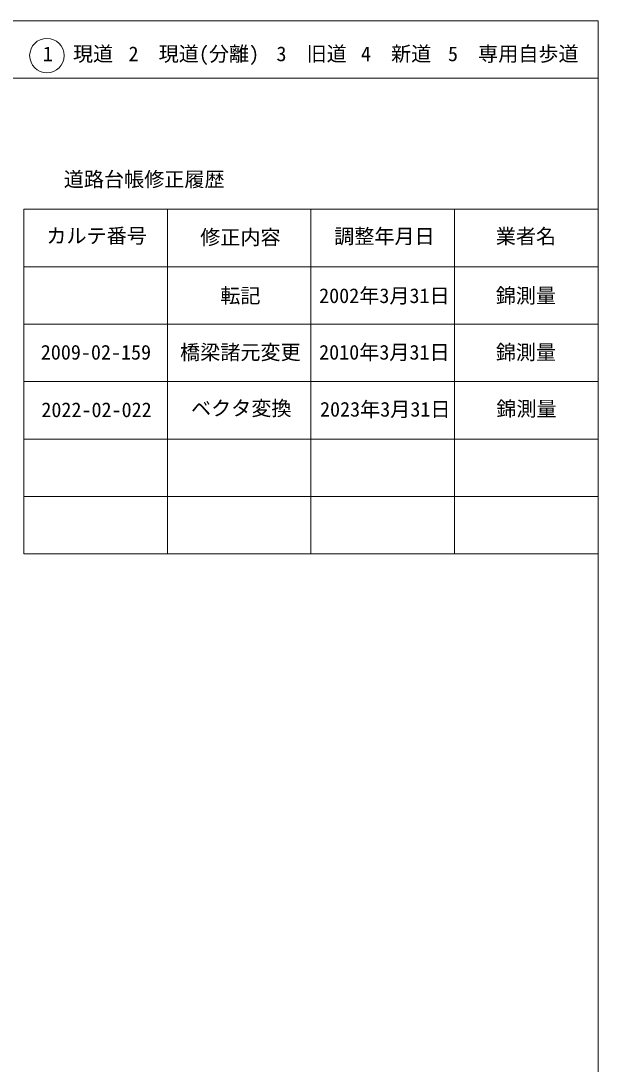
# Model space of a CAD drawing. Units: millimetres, scale not verified. Extents: x -73414 to 566586, y -116917 to 243083.
# Drawn here: x 466086 to 566586, y 61440 to 243083 of the extents above; entities that cross this region are included whole.
import ezdxf
from ezdxf.enums import TextEntityAlignment as Align

# ---------------------------------------------------------------- set-up
doc = ezdxf.new("R2010")
doc.units = ezdxf.units.MM
doc.header["$LTSCALE"] = 1000
for name, color, linetype, lineweight in [('M-TTL', 2, 'Continuous', 13), ('M-TTL-FRAM', 2, 'Continuous', 13), ('M-TTL-LINE', 7, 'Continuous', 13), ('M-TTL-TXT', 7, 'Continuous', 13)]:
    doc.layers.add(name, color=color, linetype=linetype, lineweight=lineweight)
doc.styles.add('ＭＳ ゴシック', font='')
doc.styles.get('ＭＳ ゴシック').set_extended_font_data('MS Gothic')

msp = doc.modelspace()

# ---------------------------------------------------------------- linework, layer by layer
at = {"layer": 'M-TTL'}
for p, q in [((566586, 243083), (-73414, 243083)), ((566586, -116917), (566586, 243083))]:
    msp.add_line(p, q, dxfattribs=at)
at = {"layer": 'M-TTL-FRAM'}
for p, q in [((466586, 210280), (466586, 150280)), ((466586, 210280), (566586, 210280)), ((466586, 150280), (566586, 150280))]:
    msp.add_line(p, q, dxfattribs=at)
at = {"layer": 'M-TTL-LINE'}
for p, q in [((-73414, 233083), (566586, 233083)), ((491586, 210280), (491586, 150280)), ((516586, 210280), (516586, 150280)), ((541586, 210280), (541586, 150280)), ((466586, 200280), (566586, 200280)), ((466586, 190280), (566586, 190280)), ((466586, 180280), (566586, 180280)), ((466586, 170280), (566586, 170280)), ((466586, 160280), (566586, 160280))]:
    msp.add_line(p, q, dxfattribs=at)
at = {"layer": 'M-TTL-TXT'}
msp.add_circle((470617, 237041), 3000, dxfattribs=at)

# ---------------------------------------------------------------- texts
at = {"layer": 'M-TTL-TXT', "style": 'ＭＳ ゴシック'}
for s, p in [('1\u3000現道', (469909, 235291)), ('2\u3000現道(分離)', (484830, 235291)), ('3\u3000旧道', (510582, 235291)), ('4\u3000新道', (525285, 235291)), ('5\u3000専用自歩道', (540440, 235291)), ('道路台帳修正履歴', (473555, 213446)), ('カルテ番号', (470519, 203610)), ('調整年月日', (520636, 203530)), ('業者名', (548763, 203530)), ('修正内容', (497302, 203356)), ('転記', (500802, 193182)), ('2002年3月31日', (518011, 193182)), ('錦測量', (548763, 193182)), ('2009-02-159', (469556, 183332)), ('橋梁諸元変更', (493802, 183332)), ('2010年3月31日', (518011, 183332)), ('錦測量', (548763, 183332)), ('2022-02-022', (469655, 173317)), ('ベクタ変換', (495700, 173586)), ('2023年3月31日', (518165, 173407)), ('錦測量', (548864, 173496))]:
    msp.add_text(s, height=2566, dxfattribs=at).set_placement(p, align=Align.BOTTOM_LEFT)

doc.saveas('drawing.dxf')
